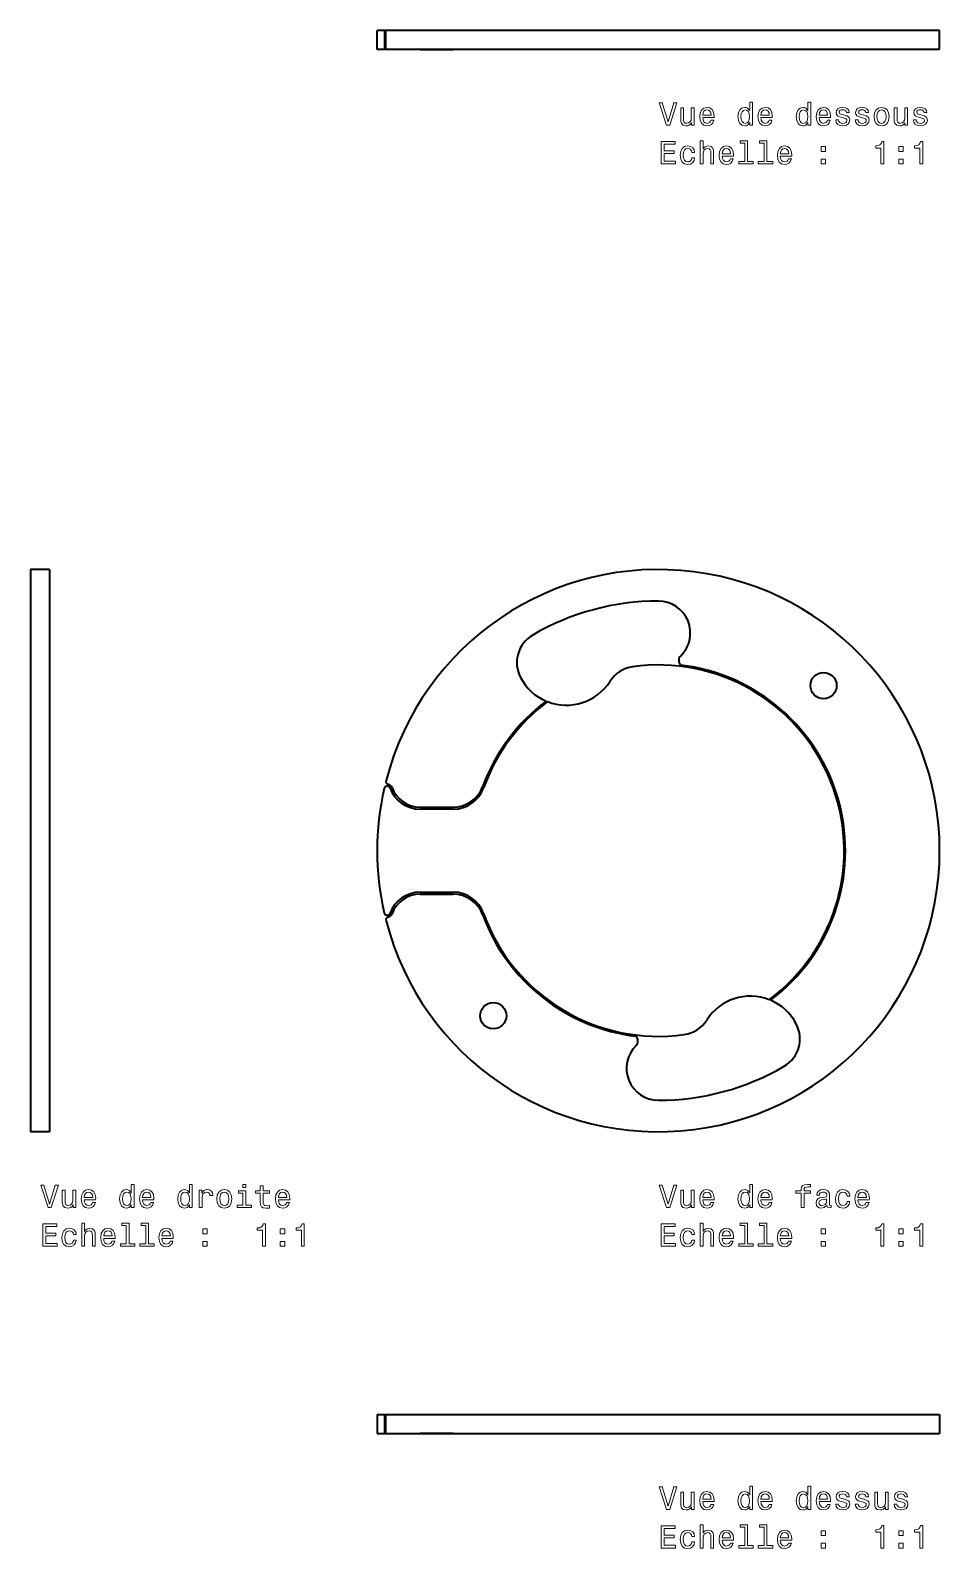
# Model space of a CAD drawing. Extents: x 500 to 949, y 311 to 574.
# Drawn here: x 499.8 to 642, y 311.3 to 548.9 of the extents above; entities that cross this region are included whole.
import ezdxf

# ---------------------------------------------------------------- set-up
doc = ezdxf.new("R2010")
doc.units = 0

msp = doc.modelspace()

# ---------------------------------------------------------------- linework, layer by layer
at = {"color": 7, "lineweight": 35, "ltscale": 0.027122}
for p, q in [((555.09, 548.89), (554.01, 548.89)), ((555.09, 545.89), (554.01, 545.89)), ((554.01, 332.26), (555.09, 332.26)), ((554.01, 329.26), (555.09, 329.26))]:
    msp.add_line(p, q, dxfattribs=at)
at = {"color": 7, "lineweight": 35, "ltscale": 0.075}
for p, q in [((554.01, 545.89), (554.01, 548.89)), ((555.38, 545.89), (555.38, 548.89)), ((642.01, 545.89), (642.01, 548.89)), ((502.75, 464.5), (499.75, 464.5)), ((502.75, 376.5), (499.75, 376.5)), ((554.01, 332.26), (554.01, 329.26)), ((555.38, 329.26), (555.38, 332.26)), ((642.01, 332.26), (642.01, 329.26))]:
    msp.add_line(p, q, dxfattribs=at)
at = {"color": 7, "lineweight": 13, "ltscale": 0.075}
for p, q in [((555.09, 548.89), (555.09, 545.89)), ((555.4, 545.89), (555.4, 548.89)), ((555.09, 329.26), (555.09, 332.26)), ((555.4, 329.26), (555.4, 332.26))]:
    msp.add_line(p, q, dxfattribs=at)
at = {"color": 7, "lineweight": 35, "ltscale": 0.007338}
for p, q in [((555.38, 548.89), (555.09, 548.89)), ((555.09, 332.26), (555.38, 332.26))]:
    msp.add_line(p, q, dxfattribs=at)
at = {"color": 7, "lineweight": 35, "ltscale": 0.000395203}
for p, q in [((555.4, 548.89), (555.38, 548.89)), ((555.4, 545.89), (555.38, 545.89)), ((555.38, 332.26), (555.4, 332.26)), ((555.38, 329.26), (555.4, 329.26))]:
    msp.add_line(p, q, dxfattribs=at)
at = {"color": 7, "lineweight": 35}
for p, q in [((642.01, 548.89), (555.4, 548.89)), ((642.01, 545.89), (555.4, 545.89)), ((499.75, 464.5), (499.75, 420.5)), ((502.75, 464.5), (502.75, 420.5)), ((499.75, 449.56), (499.75, 397.18)), ((499.75, 420.5), (499.75, 376.5)), ((502.75, 420.5), (502.75, 376.5)), ((555.4, 332.26), (642.01, 332.26)), ((555.4, 329.26), (642.01, 329.26))]:
    msp.add_line(p, q, dxfattribs=at)
at = {"color": 7, "lineweight": 35, "ltscale": 0.037686}
for p, q in [((594.51, 548.89), (593.01, 548.89)), ((601.5, 332.26), (603.01, 332.26))]:
    msp.add_line(p, q, dxfattribs=at)
at = {"color": 7, "lineweight": 35, "ltscale": 0.007536}
for p, q in [((594.81, 548.89), (594.51, 548.89)), ((601.2, 332.26), (601.5, 332.26))]:
    msp.add_line(p, q, dxfattribs=at)
at = {"color": 7, "lineweight": 35, "ltscale": 0.087996}
for p, q in [((605.57, 548.89), (602.05, 548.89)), ((590.44, 332.26), (593.96, 332.26))]:
    msp.add_line(p, q, dxfattribs=at)
at = {"color": 7, "lineweight": 35, "ltscale": 0.244304}
for p, q in [((615.34, 548.89), (605.57, 548.89)), ((580.67, 332.26), (590.44, 332.26))]:
    msp.add_line(p, q, dxfattribs=at)
at = {"color": 7, "lineweight": 35, "ltscale": 0.100471}
for p, q in [((619.58, 548.89), (615.56, 548.89)), ((576.43, 332.26), (580.45, 332.26))]:
    msp.add_line(p, q, dxfattribs=at)
at = {"color": 7, "lineweight": 35, "ltscale": 0.014233}
for p, q in [((620.15, 548.89), (619.58, 548.89)), ((575.86, 332.26), (576.43, 332.26))]:
    msp.add_line(p, q, dxfattribs=at)
at = {"color": 7, "lineweight": 35, "ltscale": 0.023923}
for p, q in [((556.05, 545.89), (555.09, 545.89)), ((555.09, 329.26), (556.05, 329.26))]:
    msp.add_line(p, q, dxfattribs=at)
at = {"color": 7, "lineweight": 35, "ltscale": 0.117307}
for p, q in [((560.74, 545.89), (556.05, 545.89)), ((556.05, 329.26), (560.74, 329.26))]:
    msp.add_line(p, q, dxfattribs=at)
at = {"color": 7, "lineweight": 35, "ltscale": 0.130077}
for p, q in [((560.74, 545.89), (565.94, 545.89)), ((565.94, 427), (560.74, 427)), ((560.74, 414), (565.94, 414)), ((565.94, 329.26), (560.74, 329.26))]:
    msp.add_line(p, q, dxfattribs=at)
at = {"color": 7, "lineweight": 35, "ltscale": 0.117661}
for p, q in [((570.65, 545.89), (565.94, 545.89)), ((565.94, 329.26), (570.65, 329.26))]:
    msp.add_line(p, q, dxfattribs=at)
at = {"color": 7, "lineweight": 35, "ltscale": 0.132684}
msp.add_line((499.75, 459.56), (499.75, 454.26), dxfattribs=at)
at = {"color": 7, "lineweight": 35, "ltscale": 0.127478}
for p, q in [((560.74, 427.3), (565.84, 427.3)), ((560.74, 413.7), (565.84, 413.7))]:
    msp.add_line(p, q, dxfattribs=at)
at = {"color": 7, "lineweight": 35, "ltscale": 0.093631}
msp.add_line((499.75, 397.73), (499.75, 393.98), dxfattribs=at)
at = {"color": 7, "lineweight": 35, "ltscale": 0.05658}
msp.add_line((499.75, 393.98), (499.75, 391.72), dxfattribs=at)
at = {"color": 7, "lineweight": 35, "ltscale": 0.007076}
msp.add_line((499.75, 391.72), (499.75, 391.44), dxfattribs=at)
at = {"color": 7, "lineweight": 35, "ltscale": 0.21445}
msp.add_line((499.75, 390.02), (499.75, 381.44), dxfattribs=at)
at = {"color": 7, "lineweight": 35, "ltscale": 0.292711}
msp.add_line((615.56, 329.26), (627.27, 329.26), dxfattribs=at)
at = {"color": 7, "lineweight": 13}
for points in [[(600.4, 537.54), (599.52, 534.55), (598.62, 537.54), (598.14, 537.54), (599.27, 534.03), (599.78, 534.03), (600.88, 537.54)], [(612.29, 534.45), (612.29, 534.03), (612.73, 534.03), (612.73, 537.65), (612.29, 537.65), (612.29, 536.33), (611.95, 536.71), (611.75, 536.8), (611.51, 536.83), (611.08, 536.73), (610.75, 536.45), (610.53, 536), (610.46, 535.39), (610.53, 534.78), (610.75, 534.32), (611.08, 534.03), (611.51, 533.93), (611.75, 533.97), (611.96, 534.06)], [(621.4, 534.45), (621.4, 534.03), (621.84, 534.03), (621.84, 537.65), (621.4, 537.65), (621.4, 536.33), (621.06, 536.71), (620.86, 536.8), (620.62, 536.83), (620.19, 536.73), (619.86, 536.45), (619.64, 536), (619.57, 535.39), (619.64, 534.78), (619.86, 534.32), (620.19, 534.03), (620.62, 533.93), (620.86, 533.97), (621.07, 534.06)], [(603.6, 536.74), (603.16, 536.74), (603.16, 535.18), (603.11, 534.81), (602.96, 534.55), (602.74, 534.39), (602.44, 534.34), (602.2, 534.38), (602.05, 534.5), (601.96, 534.71), (601.94, 535), (601.94, 536.74), (601.5, 536.74), (601.5, 534.96), (601.52, 534.6), (601.61, 534.3), (601.9, 534.03), (602.37, 533.93), (602.62, 533.97), (602.84, 534.06), (603.03, 534.22), (603.18, 534.44), (603.18, 534.03), (603.6, 534.03)], [(604.94, 535.26), (606.71, 535.26), (606.72, 535.46), (606.64, 536.04), (606.42, 536.48), (606.06, 536.74), (605.6, 536.83), (605.14, 536.73), (604.78, 536.45), (604.56, 535.99), (604.48, 535.39), (604.55, 534.77), (604.78, 534.31), (605.13, 534.03), (605.58, 533.93), (605.97, 534), (606.3, 534.17), (606.53, 534.44), (606.67, 534.81), (606.23, 534.81), (606.14, 534.61), (606.01, 534.45), (605.64, 534.33), (605.35, 534.39), (605.13, 534.56), (604.99, 534.85), (604.94, 535.24)], [(604.94, 535.63), (605, 535.98), (605.13, 536.23), (605.34, 536.39), (605.61, 536.45), (605.88, 536.39), (606.08, 536.23), (606.21, 535.98), (606.26, 535.63)], [(611.59, 536.44), (611.88, 536.37), (612.1, 536.17), (612.23, 535.84), (612.28, 535.39), (612.23, 534.93), (612.1, 534.6), (611.88, 534.4), (611.59, 534.33), (611.31, 534.4), (611.1, 534.6), (610.96, 534.93), (610.91, 535.39), (610.96, 535.84), (611.1, 536.16), (611.31, 536.37)], [(614.05, 535.26), (615.82, 535.26), (615.83, 535.46), (615.75, 536.04), (615.53, 536.48), (615.17, 536.74), (614.7, 536.83), (614.24, 536.73), (613.89, 536.45), (613.66, 535.99), (613.58, 535.39), (613.66, 534.77), (613.89, 534.31), (614.23, 534.03), (614.69, 533.93), (615.08, 534), (615.4, 534.17), (615.64, 534.44), (615.78, 534.81), (615.34, 534.81), (615.25, 534.61), (615.12, 534.45), (614.74, 534.33), (614.46, 534.39), (614.24, 534.56), (614.1, 534.85), (614.05, 535.24)], [(614.05, 535.63), (614.1, 535.98), (614.24, 536.23), (614.45, 536.39), (614.72, 536.45), (614.99, 536.39), (615.19, 536.23), (615.32, 535.98), (615.36, 535.63)], [(620.69, 536.44), (620.99, 536.37), (621.21, 536.17), (621.34, 535.84), (621.39, 535.39), (621.34, 534.93), (621.21, 534.6), (620.99, 534.4), (620.69, 534.33), (620.42, 534.4), (620.21, 534.6), (620.06, 534.93), (620.02, 535.39), (620.06, 535.84), (620.21, 536.16), (620.42, 536.37)], [(623.16, 535.26), (624.93, 535.26), (624.94, 535.46), (624.86, 536.04), (624.63, 536.48), (624.28, 536.74), (623.81, 536.83), (623.35, 536.73), (623, 536.45), (622.77, 535.99), (622.69, 535.39), (622.77, 534.77), (622.99, 534.31), (623.34, 534.03), (623.8, 533.93), (624.19, 534), (624.51, 534.17), (624.75, 534.44), (624.89, 534.81), (624.45, 534.81), (624.36, 534.61), (624.22, 534.45), (623.85, 534.33), (623.56, 534.39), (623.35, 534.56), (623.21, 534.85), (623.16, 535.24)], [(623.16, 535.63), (623.21, 535.98), (623.35, 536.23), (623.55, 536.39), (623.83, 536.45), (624.09, 536.39), (624.3, 536.23), (624.43, 535.98), (624.47, 535.63)], [(627.13, 535.61), (626.7, 535.71), (626.38, 535.83), (626.28, 536.06), (626.31, 536.23), (626.41, 536.35), (626.59, 536.43), (626.83, 536.46), (627.07, 536.43), (627.26, 536.34), (627.38, 536.2), (627.43, 536.02), (627.86, 536.02), (627.86, 536.03), (627.79, 536.36), (627.58, 536.61), (627.26, 536.77), (626.83, 536.83), (626.4, 536.77), (626.09, 536.61), (625.89, 536.36), (625.83, 536.05), (625.88, 535.75), (626.02, 535.53), (626.25, 535.38), (626.59, 535.28), (627.08, 535.15), (627.39, 535.03), (627.47, 534.93), (627.5, 534.78), (627.45, 534.59), (627.33, 534.45), (627.13, 534.36), (626.87, 534.33), (626.6, 534.36), (626.39, 534.46), (626.26, 534.64), (626.2, 534.87), (625.77, 534.87), (625.84, 534.47), (626.05, 534.18), (626.38, 534), (626.83, 533.93), (627.31, 534), (627.65, 534.18), (627.87, 534.46), (627.94, 534.83), (627.89, 535.14), (627.73, 535.36), (627.47, 535.5)], [(630.17, 535.61), (629.74, 535.71), (629.42, 535.83), (629.31, 536.06), (629.34, 536.23), (629.45, 536.35), (629.62, 536.43), (629.87, 536.46), (630.11, 536.43), (630.29, 536.34), (630.41, 536.2), (630.46, 536.02), (630.9, 536.02), (630.9, 536.03), (630.82, 536.36), (630.61, 536.61), (630.29, 536.77), (629.87, 536.83), (629.44, 536.77), (629.13, 536.61), (628.93, 536.36), (628.87, 536.05), (628.92, 535.75), (629.06, 535.53), (629.29, 535.38), (629.63, 535.28), (630.12, 535.15), (630.42, 535.03), (630.5, 534.93), (630.53, 534.78), (630.49, 534.59), (630.37, 534.45), (630.17, 534.36), (629.91, 534.33), (629.63, 534.36), (629.43, 534.46), (629.29, 534.64), (629.24, 534.87), (628.81, 534.87), (628.88, 534.47), (629.09, 534.18), (629.41, 534), (629.87, 533.93), (630.34, 534), (630.69, 534.18), (630.9, 534.46), (630.98, 534.83), (630.92, 535.14), (630.77, 535.36), (630.51, 535.5)], [(631.74, 535.38), (631.83, 534.77), (632.06, 534.31), (632.43, 534.03), (632.92, 533.93), (633.41, 534.03), (633.78, 534.31), (634.01, 534.76), (634.09, 535.38), (634.01, 536), (633.78, 536.46), (633.41, 536.73), (632.92, 536.83), (632.43, 536.73), (632.06, 536.45), (631.83, 536)], [(632.2, 535.39), (632.24, 535.84), (632.38, 536.17), (632.61, 536.37), (632.92, 536.44), (633.22, 536.37), (633.45, 536.17), (633.59, 535.84), (633.64, 535.39), (633.59, 534.93), (633.45, 534.6), (633.22, 534.39), (632.92, 534.33), (632.61, 534.39), (632.38, 534.6), (632.24, 534.93)], [(637, 536.74), (636.56, 536.74), (636.56, 535.18), (636.51, 534.81), (636.36, 534.55), (636.13, 534.39), (635.83, 534.34), (635.6, 534.38), (635.45, 534.5), (635.36, 534.71), (635.34, 535), (635.34, 536.74), (634.9, 536.74), (634.9, 534.96), (634.91, 534.6), (635.01, 534.3), (635.3, 534.03), (635.77, 533.93), (636.02, 533.97), (636.24, 534.06), (636.42, 534.22), (636.58, 534.44), (636.58, 534.03), (637, 534.03)], [(639.27, 535.61), (638.85, 535.71), (638.53, 535.83), (638.42, 536.06), (638.45, 536.23), (638.56, 536.35), (638.73, 536.43), (638.98, 536.46), (639.21, 536.43), (639.4, 536.34), (639.52, 536.2), (639.57, 536.02), (640.01, 536.02), (640.01, 536.03), (639.93, 536.36), (639.72, 536.61), (639.4, 536.77), (638.98, 536.83), (638.55, 536.77), (638.24, 536.61), (638.04, 536.36), (637.98, 536.05), (638.02, 535.75), (638.16, 535.53), (638.4, 535.38), (638.73, 535.28), (639.23, 535.15), (639.53, 535.03), (639.61, 534.93), (639.64, 534.78), (639.6, 534.59), (639.48, 534.45), (639.28, 534.36), (639.02, 534.33), (638.74, 534.36), (638.54, 534.46), (638.4, 534.64), (638.35, 534.87), (637.92, 534.87), (637.99, 534.47), (638.19, 534.18), (638.52, 534), (638.98, 533.93), (639.45, 534), (639.8, 534.18), (640.01, 534.46), (640.09, 534.83), (640.03, 535.14), (639.87, 535.36), (639.62, 535.5)], [(598.46, 527.98), (600.68, 527.98), (600.68, 528.41), (598.93, 528.41), (598.93, 529.59), (600.49, 529.59), (600.49, 530.01), (598.93, 530.01), (598.93, 531.06), (600.64, 531.06), (600.64, 531.48), (598.46, 531.48)], [(603.24, 529.79), (603.68, 529.79), (603.59, 530.2), (603.37, 530.52), (603.03, 530.71), (602.59, 530.79), (602.11, 530.69), (601.74, 530.4), (601.51, 529.95), (601.43, 529.33), (601.51, 528.72), (601.73, 528.27), (602.09, 527.98), (602.58, 527.89), (603.01, 527.96), (603.35, 528.18), (603.58, 528.51), (603.68, 528.95), (603.26, 528.95), (603.18, 528.67), (603.04, 528.46), (602.84, 528.33), (602.59, 528.29), (602.29, 528.35), (602.07, 528.55), (601.93, 528.88), (601.88, 529.35), (601.93, 529.8), (602.07, 530.13), (602.3, 530.33), (602.59, 530.4), (602.86, 530.35), (603.05, 530.24), (603.18, 530.05)], [(604.55, 527.98), (605, 527.98), (605, 529.55), (605.04, 529.9), (605.19, 530.17), (605.41, 530.33), (605.72, 530.39), (605.96, 530.34), (606.11, 530.2), (606.19, 529.98), (606.21, 529.67), (606.21, 527.98), (606.65, 527.98), (606.65, 529.76), (606.63, 530.12), (606.54, 530.42), (606.25, 530.69), (605.78, 530.79), (605.53, 530.75), (605.31, 530.66), (605.13, 530.51), (605, 530.3), (605, 531.6), (604.55, 531.6)], [(607.98, 529.21), (609.75, 529.21), (609.76, 529.42), (609.68, 530), (609.45, 530.43), (609.1, 530.69), (608.63, 530.79), (608.17, 530.69), (607.82, 530.4), (607.59, 529.95), (607.51, 529.34), (607.59, 528.72), (607.81, 528.27), (608.16, 527.98), (608.62, 527.89), (609.01, 527.95), (609.33, 528.12), (609.57, 528.4), (609.71, 528.76), (609.27, 528.76), (609.18, 528.56), (609.04, 528.41), (608.67, 528.29), (608.38, 528.34), (608.17, 528.52), (608.03, 528.81), (607.98, 529.19)], [(607.98, 529.58), (608.03, 529.93), (608.17, 530.19), (608.37, 530.34), (608.65, 530.4), (608.91, 530.34), (609.12, 530.19), (609.25, 529.93), (609.29, 529.58)], [(611.51, 531.23), (611.51, 528.36), (610.59, 528.36), (610.59, 527.98), (612.86, 527.98), (612.86, 528.36), (611.95, 528.36), (611.95, 531.6), (610.81, 531.6), (610.81, 531.23)], [(614.54, 531.23), (614.54, 528.36), (613.63, 528.36), (613.63, 527.98), (615.89, 527.98), (615.89, 528.36), (614.99, 528.36), (614.99, 531.6), (613.85, 531.6), (613.85, 531.23)], [(617.08, 529.21), (618.86, 529.21), (618.86, 529.42), (618.78, 530), (618.56, 530.43), (618.21, 530.69), (617.74, 530.79), (617.28, 530.69), (616.93, 530.4), (616.7, 529.95), (616.62, 529.34), (616.7, 528.72), (616.92, 528.27), (617.27, 527.98), (617.72, 527.89), (618.12, 527.95), (618.44, 528.12), (618.68, 528.4), (618.81, 528.76), (618.37, 528.76), (618.28, 528.56), (618.15, 528.41), (617.78, 528.29), (617.49, 528.34), (617.28, 528.52), (617.13, 528.81), (617.08, 529.19)], [(617.08, 529.58), (617.14, 529.93), (617.28, 530.19), (617.48, 530.34), (617.75, 530.4), (618.02, 530.34), (618.23, 530.19), (618.35, 529.93), (618.4, 529.58)], [(623.46, 529.94), (624.16, 529.94), (624.16, 530.69), (623.46, 530.69)], [(632.83, 527.98), (633.29, 527.98), (633.29, 531.51), (632.94, 531.51), (632.85, 531.2), (632.67, 530.99), (632.4, 530.87), (632.01, 530.83), (632.01, 530.47), (632.83, 530.47)], [(635.61, 529.94), (636.3, 529.94), (636.3, 530.69), (635.61, 530.69)], [(638.9, 527.98), (639.36, 527.98), (639.36, 531.51), (639.02, 531.51), (638.93, 531.2), (638.74, 530.99), (638.47, 530.87), (638.08, 530.83), (638.08, 530.47), (638.9, 530.47)], [(623.46, 527.98), (624.16, 527.98), (624.16, 528.73), (623.46, 528.73)], [(635.61, 527.98), (636.3, 527.98), (636.3, 528.73), (635.61, 528.73)], [(503.65, 368.15), (502.77, 365.17), (501.87, 368.15), (501.39, 368.15), (502.52, 364.64), (503.02, 364.64), (504.13, 368.15)], [(506.85, 367.35), (506.41, 367.35), (506.41, 365.79), (506.36, 365.43), (506.21, 365.16), (505.98, 365), (505.69, 364.95), (505.45, 364.99), (505.3, 365.11), (505.21, 365.32), (505.19, 365.61), (505.19, 367.35), (504.75, 367.35), (504.75, 365.57), (504.76, 365.21), (504.86, 364.92), (505.15, 364.64), (505.62, 364.55), (505.87, 364.58), (506.09, 364.67), (506.28, 364.83), (506.43, 365.06), (506.43, 364.64), (506.85, 364.64)], [(508.19, 365.87), (509.96, 365.87), (509.97, 366.08), (509.89, 366.66), (509.66, 367.09), (509.31, 367.35), (508.84, 367.45), (508.38, 367.35), (508.03, 367.06), (507.8, 366.61), (507.72, 366), (507.8, 365.38), (508.03, 364.93), (508.37, 364.64), (508.83, 364.55), (509.22, 364.61), (509.54, 364.78), (509.78, 365.06), (509.92, 365.42), (509.48, 365.42), (509.39, 365.22), (509.26, 365.07), (508.88, 364.95), (508.6, 365), (508.38, 365.18), (508.24, 365.47), (508.19, 365.85)], [(508.19, 366.24), (508.24, 366.59), (508.38, 366.85), (508.59, 367), (508.86, 367.06), (509.13, 367), (509.33, 366.85), (509.46, 366.59), (509.5, 366.24)], [(515.54, 365.06), (515.54, 364.64), (515.98, 364.64), (515.98, 368.26), (515.54, 368.26), (515.54, 366.94), (515.2, 367.32), (515, 367.41), (514.76, 367.45), (514.33, 367.35), (514, 367.06), (513.78, 366.61), (513.7, 366), (513.78, 365.39), (514, 364.93), (514.33, 364.64), (514.76, 364.55), (515, 364.58), (515.21, 364.67)], [(514.83, 367.05), (515.13, 366.98), (515.35, 366.78), (515.48, 366.45), (515.53, 366), (515.48, 365.54), (515.35, 365.21), (515.13, 365.01), (514.83, 364.95), (514.56, 365.01), (514.34, 365.21), (514.2, 365.55), (514.16, 366), (514.2, 366.45), (514.34, 366.78), (514.56, 366.98)], [(517.3, 365.87), (519.07, 365.87), (519.08, 366.08), (518.99, 366.66), (518.77, 367.09), (518.42, 367.35), (517.95, 367.45), (517.49, 367.35), (517.14, 367.06), (516.91, 366.61), (516.83, 366), (516.91, 365.38), (517.13, 364.93), (517.48, 364.64), (517.94, 364.55), (518.33, 364.61), (518.65, 364.78), (518.89, 365.06), (519.03, 365.42), (518.59, 365.42), (518.5, 365.22), (518.36, 365.07), (517.99, 364.95), (517.7, 365), (517.49, 365.18), (517.35, 365.47), (517.3, 365.85)], [(517.3, 366.24), (517.35, 366.59), (517.49, 366.85), (517.69, 367), (517.97, 367.06), (518.23, 367), (518.44, 366.85), (518.57, 366.59), (518.61, 366.24)], [(524.64, 365.06), (524.64, 364.64), (525.09, 364.64), (525.09, 368.26), (524.65, 368.26), (524.65, 366.94), (524.31, 367.32), (524.1, 367.41), (523.87, 367.45), (523.44, 367.35), (523.1, 367.06), (522.89, 366.61), (522.81, 366), (522.89, 365.39), (523.1, 364.93), (523.44, 364.64), (523.87, 364.55), (524.1, 364.58), (524.32, 364.67)], [(523.94, 367.05), (524.23, 366.98), (524.46, 366.78), (524.59, 366.45), (524.64, 366), (524.59, 365.54), (524.46, 365.21), (524.23, 365.01), (523.94, 364.95), (523.66, 365.01), (523.45, 365.21), (523.31, 365.55), (523.27, 366), (523.31, 366.45), (523.45, 366.78), (523.66, 366.98)], [(526.18, 364.64), (526.63, 364.64), (526.63, 366.19), (526.67, 366.56), (526.81, 366.83), (527.03, 366.99), (527.33, 367.05), (527.55, 367.01), (527.71, 366.91), (527.82, 366.74), (527.85, 366.51), (528.3, 366.51), (528.24, 366.92), (528.07, 367.21), (527.8, 367.39), (527.42, 367.45), (527.16, 367.41), (526.94, 367.31), (526.74, 367.13), (526.58, 366.9), (526.58, 367.35), (526.18, 367.35)], [(528.92, 365.99), (529, 365.38), (529.23, 364.93), (529.6, 364.64), (530.09, 364.55), (530.58, 364.64), (530.95, 364.92), (531.18, 365.37), (531.27, 365.99), (531.18, 366.61), (530.95, 367.07), (530.58, 367.35), (530.09, 367.45), (529.6, 367.35), (529.23, 367.06), (529, 366.61)], [(529.37, 366), (529.42, 366.45), (529.56, 366.78), (529.79, 366.98), (530.09, 367.05), (530.4, 366.98), (530.62, 366.79), (530.77, 366.45), (530.82, 366), (530.77, 365.54), (530.62, 365.21), (530.4, 365.01), (530.09, 364.94), (529.79, 365.01), (529.56, 365.21), (529.42, 365.54)], [(533.44, 365.02), (533.44, 367.26), (532.3, 367.26), (532.3, 366.88), (533, 366.88), (533, 365.02), (532.09, 365.02), (532.09, 364.64), (534.36, 364.64), (534.36, 365.02)], [(533.46, 368.26), (532.99, 368.26), (532.99, 367.76), (533.46, 367.76)], [(535.72, 366.88), (535.72, 365.53), (535.75, 365.09), (535.89, 364.78), (536.17, 364.61), (536.65, 364.55), (537.18, 364.57), (537.18, 364.96), (536.79, 364.93), (536.44, 364.97), (536.26, 365.09), (536.18, 365.3), (536.16, 365.6), (536.16, 366.88), (537.18, 366.88), (537.18, 367.26), (536.16, 367.26), (536.16, 368.05), (535.72, 368.05), (535.72, 367.26), (534.95, 367.26), (534.95, 366.88)], [(538.55, 365.87), (540.32, 365.87), (540.33, 366.08), (540.25, 366.66), (540.03, 367.09), (539.67, 367.35), (539.2, 367.45), (538.74, 367.35), (538.39, 367.06), (538.16, 366.61), (538.08, 366), (538.16, 365.38), (538.39, 364.93), (538.73, 364.64), (539.19, 364.55), (539.58, 364.61), (539.9, 364.78), (540.14, 365.06), (540.28, 365.42), (539.84, 365.42), (539.75, 365.22), (539.62, 365.07), (539.24, 364.95), (538.96, 365), (538.74, 365.18), (538.6, 365.47), (538.55, 365.85)], [(538.55, 366.24), (538.6, 366.59), (538.74, 366.85), (538.95, 367), (539.22, 367.06), (539.49, 367), (539.69, 366.85), (539.82, 366.59), (539.86, 366.24)], [(600.4, 368.15), (599.52, 365.17), (598.62, 368.15), (598.14, 368.15), (599.27, 364.64), (599.78, 364.64), (600.88, 368.15)], [(603.6, 367.35), (603.16, 367.35), (603.16, 365.79), (603.11, 365.43), (602.96, 365.16), (602.74, 365), (602.44, 364.95), (602.2, 364.99), (602.05, 365.11), (601.96, 365.32), (601.94, 365.61), (601.94, 367.35), (601.5, 367.35), (601.5, 365.57), (601.52, 365.21), (601.61, 364.92), (601.9, 364.64), (602.37, 364.55), (602.62, 364.58), (602.84, 364.67), (603.03, 364.83), (603.18, 365.06), (603.18, 364.64), (603.6, 364.64)], [(604.94, 365.87), (606.71, 365.87), (606.72, 366.08), (606.64, 366.66), (606.42, 367.09), (606.06, 367.35), (605.6, 367.45), (605.14, 367.35), (604.78, 367.06), (604.56, 366.61), (604.48, 366), (604.55, 365.38), (604.78, 364.93), (605.13, 364.64), (605.58, 364.55), (605.97, 364.61), (606.3, 364.78), (606.53, 365.06), (606.67, 365.42), (606.23, 365.42), (606.14, 365.22), (606.01, 365.07), (605.64, 364.95), (605.35, 365), (605.13, 365.18), (604.99, 365.47), (604.94, 365.85)], [(604.94, 366.24), (605, 366.59), (605.13, 366.85), (605.34, 367), (605.61, 367.06), (605.88, 367), (606.08, 366.85), (606.21, 366.59), (606.26, 366.24)], [(612.29, 365.06), (612.29, 364.64), (612.73, 364.64), (612.73, 368.26), (612.29, 368.26), (612.29, 366.94), (611.95, 367.32), (611.75, 367.41), (611.51, 367.45), (611.08, 367.35), (610.75, 367.06), (610.53, 366.61), (610.46, 366), (610.53, 365.39), (610.75, 364.93), (611.08, 364.64), (611.51, 364.55), (611.75, 364.58), (611.96, 364.67)], [(611.59, 367.05), (611.88, 366.98), (612.1, 366.78), (612.23, 366.45), (612.28, 366), (612.23, 365.54), (612.1, 365.21), (611.88, 365.01), (611.59, 364.95), (611.31, 365.01), (611.1, 365.21), (610.96, 365.55), (610.91, 366), (610.96, 366.45), (611.1, 366.78), (611.31, 366.98)], [(614.05, 365.87), (615.82, 365.87), (615.83, 366.08), (615.75, 366.66), (615.53, 367.09), (615.17, 367.35), (614.7, 367.45), (614.24, 367.35), (613.89, 367.06), (613.66, 366.61), (613.58, 366), (613.66, 365.38), (613.89, 364.93), (614.23, 364.64), (614.69, 364.55), (615.08, 364.61), (615.4, 364.78), (615.64, 365.06), (615.78, 365.42), (615.34, 365.42), (615.25, 365.22), (615.12, 365.07), (614.74, 364.95), (614.46, 365), (614.24, 365.18), (614.1, 365.47), (614.05, 365.85)], [(614.05, 366.24), (614.1, 366.59), (614.24, 366.85), (614.45, 367), (614.72, 367.06), (614.99, 367), (615.19, 366.85), (615.32, 366.59), (615.36, 366.24)], [(620.35, 366.88), (620.35, 364.64), (620.79, 364.64), (620.79, 366.88), (621.8, 366.88), (621.8, 367.26), (620.79, 367.26), (620.79, 367.43), (620.83, 367.63), (620.94, 367.77), (621.14, 367.85), (621.42, 367.88), (621.8, 367.86), (621.8, 368.24), (621.32, 368.26), (620.89, 368.22), (620.58, 368.08), (620.4, 367.85), (620.35, 367.51), (620.35, 367.26), (619.53, 367.26), (619.53, 366.88)], [(624.38, 365), (624.38, 364.98), (624.4, 364.81), (624.48, 364.69), (624.79, 364.59), (625.04, 364.63), (625.04, 364.98), (624.94, 364.96), (624.79, 365.03), (624.77, 365.23), (624.77, 366.63), (624.71, 366.99), (624.53, 367.24), (624.22, 367.39), (623.79, 367.45), (623.37, 367.39), (623.05, 367.22), (622.86, 366.95), (622.79, 366.6), (622.79, 366.56), (623.19, 366.56), (623.23, 366.78), (623.34, 366.93), (623.52, 367.02), (623.78, 367.05), (624.02, 367.03), (624.2, 366.95), (624.31, 366.82), (624.34, 366.64), (624.32, 366.43), (624.24, 366.32), (624.04, 366.27), (623.66, 366.23), (623.23, 366.14), (622.92, 365.98), (622.74, 365.73), (622.68, 365.35), (622.73, 365.02), (622.89, 364.77), (623.14, 364.62), (623.49, 364.56), (623.96, 364.67)], [(624.33, 365.59), (624.27, 365.33), (624.1, 365.13), (623.86, 365), (623.56, 364.95), (623.37, 364.98), (623.24, 365.06), (623.15, 365.2), (623.13, 365.39), (623.15, 365.57), (623.23, 365.7), (623.55, 365.84), (623.96, 365.9), (624.33, 366.02)], [(627.53, 366.45), (627.97, 366.45), (627.88, 366.86), (627.66, 367.18), (627.32, 367.37), (626.88, 367.45), (626.4, 367.35), (626.03, 367.06), (625.8, 366.61), (625.72, 365.99), (625.79, 365.38), (626.02, 364.93), (626.38, 364.64), (626.87, 364.55), (627.3, 364.62), (627.64, 364.84), (627.87, 365.17), (627.97, 365.61), (627.55, 365.61), (627.47, 365.33), (627.33, 365.12), (627.13, 364.99), (626.88, 364.95), (626.58, 365.01), (626.35, 365.21), (626.22, 365.54), (626.17, 366.01), (626.22, 366.46), (626.36, 366.79), (626.59, 366.99), (626.88, 367.06), (627.15, 367.01), (627.34, 366.9), (627.47, 366.71)], [(629.23, 365.87), (631, 365.87), (631.01, 366.08), (630.93, 366.66), (630.71, 367.09), (630.35, 367.35), (629.88, 367.45), (629.42, 367.35), (629.07, 367.06), (628.84, 366.61), (628.76, 366), (628.84, 365.38), (629.07, 364.93), (629.41, 364.64), (629.87, 364.55), (630.26, 364.61), (630.58, 364.78), (630.82, 365.06), (630.96, 365.42), (630.52, 365.42), (630.43, 365.22), (630.3, 365.07), (629.92, 364.95), (629.64, 365), (629.42, 365.18), (629.28, 365.47), (629.23, 365.85)], [(629.23, 366.24), (629.28, 366.59), (629.42, 366.85), (629.63, 367), (629.9, 367.06), (630.17, 367), (630.37, 366.85), (630.5, 366.59), (630.54, 366.24)], [(501.71, 358.6), (503.93, 358.6), (503.93, 359.02), (502.18, 359.02), (502.18, 360.21), (503.74, 360.21), (503.74, 360.62), (502.18, 360.62), (502.18, 361.67), (503.89, 361.67), (503.89, 362.1), (501.71, 362.1)], [(506.49, 360.41), (506.93, 360.41), (506.84, 360.81), (506.62, 361.13), (506.28, 361.32), (505.84, 361.4), (505.36, 361.3), (504.99, 361.02), (504.76, 360.56), (504.68, 359.94), (504.75, 359.33), (504.98, 358.88), (505.34, 358.6), (505.83, 358.5), (506.26, 358.58), (506.6, 358.79), (506.83, 359.12), (506.93, 359.56), (506.51, 359.56), (506.43, 359.28), (506.29, 359.07), (506.09, 358.94), (505.84, 358.9), (505.53, 358.96), (505.31, 359.17), (505.18, 359.49), (505.13, 359.96), (505.18, 360.41), (505.32, 360.74), (505.54, 360.94), (505.84, 361.01), (506.1, 360.97), (506.3, 360.85), (506.43, 360.66)], [(507.8, 358.6), (508.24, 358.6), (508.24, 360.16), (508.29, 360.52), (508.43, 360.78), (508.66, 360.94), (508.96, 361), (509.21, 360.95), (509.36, 360.82), (509.43, 360.59), (509.46, 360.29), (509.46, 358.6), (509.9, 358.6), (509.9, 360.38), (509.88, 360.73), (509.79, 361.03), (509.49, 361.3), (509.03, 361.4), (508.78, 361.37), (508.56, 361.27), (508.38, 361.12), (508.24, 360.91), (508.24, 362.22), (507.8, 362.22)], [(511.22, 359.82), (513, 359.82), (513, 360.03), (512.92, 360.61), (512.7, 361.04), (512.35, 361.3), (511.88, 361.4), (511.42, 361.3), (511.07, 361.02), (510.84, 360.56), (510.76, 359.95), (510.83, 359.33), (511.06, 358.88), (511.41, 358.6), (511.86, 358.5), (512.26, 358.57), (512.58, 358.74), (512.82, 359.01), (512.95, 359.37), (512.51, 359.37), (512.42, 359.17), (512.29, 359.02), (511.92, 358.9), (511.63, 358.95), (511.41, 359.13), (511.27, 359.42), (511.22, 359.81)], [(514.75, 361.84), (514.75, 358.97), (513.84, 358.97), (513.84, 358.6), (516.1, 358.6), (516.1, 358.97), (515.2, 358.97), (515.2, 362.22), (514.06, 362.22), (514.06, 361.84)], [(517.79, 361.84), (517.79, 358.97), (516.88, 358.97), (516.88, 358.6), (519.14, 358.6), (519.14, 358.97), (518.23, 358.97), (518.23, 362.22), (517.09, 362.22), (517.09, 361.84)], [(520.33, 359.82), (522.11, 359.82), (522.11, 360.03), (522.03, 360.61), (521.81, 361.04), (521.46, 361.3), (520.99, 361.4), (520.53, 361.3), (520.17, 361.02), (519.95, 360.56), (519.87, 359.95), (519.94, 359.33), (520.17, 358.88), (520.52, 358.6), (520.97, 358.5), (521.37, 358.57), (521.69, 358.74), (521.92, 359.01), (522.06, 359.37), (521.62, 359.37), (521.53, 359.17), (521.4, 359.02), (521.03, 358.9), (520.74, 358.95), (520.52, 359.13), (520.38, 359.42), (520.33, 359.81)], [(526.71, 360.55), (527.41, 360.55), (527.41, 361.3), (526.71, 361.3)], [(536.08, 358.6), (536.54, 358.6), (536.54, 362.12), (536.19, 362.12), (536.1, 361.81), (535.92, 361.61), (535.64, 361.49), (535.26, 361.45), (535.26, 361.09), (536.08, 361.09)], [(538.85, 360.55), (539.55, 360.55), (539.55, 361.3), (538.85, 361.3)], [(542.15, 358.6), (542.61, 358.6), (542.61, 362.12), (542.26, 362.12), (542.17, 361.81), (541.99, 361.61), (541.71, 361.49), (541.33, 361.45), (541.33, 361.09), (542.15, 361.09)], [(598.46, 358.6), (600.68, 358.6), (600.68, 359.02), (598.93, 359.02), (598.93, 360.21), (600.49, 360.21), (600.49, 360.62), (598.93, 360.62), (598.93, 361.67), (600.64, 361.67), (600.64, 362.1), (598.46, 362.1)], [(603.24, 360.41), (603.68, 360.41), (603.59, 360.81), (603.37, 361.13), (603.03, 361.32), (602.59, 361.4), (602.11, 361.3), (601.74, 361.02), (601.51, 360.56), (601.43, 359.94), (601.51, 359.33), (601.73, 358.88), (602.09, 358.6), (602.58, 358.5), (603.01, 358.58), (603.35, 358.79), (603.58, 359.12), (603.68, 359.56), (603.26, 359.56), (603.18, 359.28), (603.04, 359.07), (602.84, 358.94), (602.59, 358.9), (602.29, 358.96), (602.07, 359.17), (601.93, 359.49), (601.88, 359.96), (601.93, 360.41), (602.07, 360.74), (602.3, 360.94), (602.59, 361.01), (602.86, 360.97), (603.05, 360.85), (603.18, 360.66)], [(604.55, 358.6), (605, 358.6), (605, 360.16), (605.04, 360.52), (605.19, 360.78), (605.41, 360.94), (605.72, 361), (605.96, 360.95), (606.11, 360.82), (606.19, 360.59), (606.21, 360.29), (606.21, 358.6), (606.65, 358.6), (606.65, 360.38), (606.63, 360.73), (606.54, 361.03), (606.25, 361.3), (605.78, 361.4), (605.53, 361.37), (605.31, 361.27), (605.13, 361.12), (605, 360.91), (605, 362.22), (604.55, 362.22)], [(607.98, 359.82), (609.75, 359.82), (609.76, 360.03), (609.68, 360.61), (609.45, 361.04), (609.1, 361.3), (608.63, 361.4), (608.17, 361.3), (607.82, 361.02), (607.59, 360.56), (607.51, 359.95), (607.59, 359.33), (607.81, 358.88), (608.16, 358.6), (608.62, 358.5), (609.01, 358.57), (609.33, 358.74), (609.57, 359.01), (609.71, 359.37), (609.27, 359.37), (609.18, 359.17), (609.04, 359.02), (608.67, 358.9), (608.38, 358.95), (608.17, 359.13), (608.03, 359.42), (607.98, 359.81)], [(611.51, 361.84), (611.51, 358.97), (610.59, 358.97), (610.59, 358.6), (612.86, 358.6), (612.86, 358.97), (611.95, 358.97), (611.95, 362.22), (610.81, 362.22), (610.81, 361.84)], [(614.54, 361.84), (614.54, 358.97), (613.63, 358.97), (613.63, 358.6), (615.89, 358.6), (615.89, 358.97), (614.99, 358.97), (614.99, 362.22), (613.85, 362.22), (613.85, 361.84)], [(617.08, 359.82), (618.86, 359.82), (618.86, 360.03), (618.78, 360.61), (618.56, 361.04), (618.21, 361.3), (617.74, 361.4), (617.28, 361.3), (616.93, 361.02), (616.7, 360.56), (616.62, 359.95), (616.7, 359.33), (616.92, 358.88), (617.27, 358.6), (617.72, 358.5), (618.12, 358.57), (618.44, 358.74), (618.68, 359.01), (618.81, 359.37), (618.37, 359.37), (618.28, 359.17), (618.15, 359.02), (617.78, 358.9), (617.49, 358.95), (617.28, 359.13), (617.13, 359.42), (617.08, 359.81)], [(623.46, 360.55), (624.16, 360.55), (624.16, 361.3), (623.46, 361.3)], [(632.83, 358.6), (633.29, 358.6), (633.29, 362.12), (632.94, 362.12), (632.85, 361.81), (632.67, 361.61), (632.4, 361.49), (632.01, 361.45), (632.01, 361.09), (632.83, 361.09)], [(635.61, 360.55), (636.3, 360.55), (636.3, 361.3), (635.61, 361.3)], [(638.9, 358.6), (639.36, 358.6), (639.36, 362.12), (639.02, 362.12), (638.93, 361.81), (638.74, 361.61), (638.47, 361.49), (638.08, 361.45), (638.08, 361.09), (638.9, 361.09)], [(511.22, 360.2), (511.28, 360.54), (511.41, 360.8), (511.62, 360.96), (511.89, 361.01), (512.16, 360.96), (512.37, 360.8), (512.49, 360.54), (512.54, 360.2)], [(520.33, 360.2), (520.39, 360.54), (520.52, 360.8), (520.73, 360.96), (521, 361.01), (521.27, 360.96), (521.48, 360.8), (521.6, 360.54), (521.65, 360.2)], [(526.71, 358.6), (527.41, 358.6), (527.41, 359.35), (526.71, 359.35)], [(538.85, 358.6), (539.55, 358.6), (539.55, 359.35), (538.85, 359.35)], [(607.98, 360.2), (608.03, 360.54), (608.17, 360.8), (608.37, 360.96), (608.65, 361.01), (608.91, 360.96), (609.12, 360.8), (609.25, 360.54), (609.29, 360.2)], [(617.08, 360.2), (617.14, 360.54), (617.28, 360.8), (617.48, 360.96), (617.75, 361.01), (618.02, 360.96), (618.23, 360.8), (618.35, 360.54), (618.4, 360.2)], [(623.46, 358.6), (624.16, 358.6), (624.16, 359.35), (623.46, 359.35)], [(635.61, 358.6), (636.3, 358.6), (636.3, 359.35), (635.61, 359.35)], [(600.4, 320.91), (599.52, 317.93), (598.62, 320.91), (598.14, 320.91), (599.27, 317.4), (599.78, 317.4), (600.88, 320.91)], [(612.29, 317.82), (612.29, 317.4), (612.73, 317.4), (612.73, 321.02), (612.29, 321.02), (612.29, 319.7), (611.95, 320.08), (611.75, 320.17), (611.51, 320.21), (611.08, 320.1), (610.75, 319.82), (610.53, 319.37), (610.46, 318.76), (610.53, 318.15), (610.75, 317.69), (611.08, 317.4), (611.51, 317.31), (611.75, 317.34), (611.96, 317.43)], [(621.4, 317.82), (621.4, 317.4), (621.84, 317.4), (621.84, 321.02), (621.4, 321.02), (621.4, 319.7), (621.06, 320.08), (620.86, 320.17), (620.62, 320.21), (620.19, 320.1), (619.86, 319.82), (619.64, 319.37), (619.57, 318.76), (619.64, 318.15), (619.86, 317.69), (620.19, 317.4), (620.62, 317.31), (620.86, 317.34), (621.07, 317.43)], [(603.6, 320.11), (603.16, 320.11), (603.16, 318.55), (603.11, 318.18), (602.96, 317.92), (602.74, 317.76), (602.44, 317.71), (602.2, 317.75), (602.05, 317.87), (601.96, 318.08), (601.94, 318.37), (601.94, 320.11), (601.5, 320.11), (601.5, 318.33), (601.52, 317.97), (601.61, 317.67), (601.9, 317.4), (602.37, 317.31), (602.62, 317.34), (602.84, 317.43), (603.03, 317.59), (603.18, 317.81), (603.18, 317.4), (603.6, 317.4)], [(604.94, 318.63), (606.71, 318.63), (606.72, 318.83), (606.64, 319.41), (606.42, 319.85), (606.06, 320.11), (605.6, 320.21), (605.14, 320.1), (604.78, 319.82), (604.56, 319.36), (604.48, 318.76), (604.55, 318.14), (604.78, 317.68), (605.13, 317.4), (605.58, 317.31), (605.97, 317.37), (606.3, 317.54), (606.53, 317.81), (606.67, 318.18), (606.23, 318.18), (606.14, 317.98), (606.01, 317.82), (605.64, 317.7), (605.35, 317.76), (605.13, 317.94), (604.99, 318.22), (604.94, 318.61)], [(604.94, 319), (605, 319.35), (605.13, 319.61), (605.34, 319.76), (605.61, 319.82), (605.88, 319.76), (606.08, 319.61), (606.21, 319.35), (606.26, 319)], [(611.59, 319.81), (611.88, 319.74), (612.1, 319.54), (612.23, 319.21), (612.28, 318.76), (612.23, 318.3), (612.1, 317.97), (611.88, 317.77), (611.59, 317.7), (611.31, 317.77), (611.1, 317.97), (610.96, 318.3), (610.91, 318.76), (610.96, 319.21), (611.1, 319.53), (611.31, 319.74)], [(614.05, 318.63), (615.82, 318.63), (615.83, 318.83), (615.75, 319.41), (615.53, 319.85), (615.17, 320.11), (614.7, 320.21), (614.24, 320.1), (613.89, 319.82), (613.66, 319.36), (613.58, 318.76), (613.66, 318.14), (613.89, 317.68), (614.23, 317.4), (614.69, 317.31), (615.08, 317.37), (615.4, 317.54), (615.64, 317.81), (615.78, 318.18), (615.34, 318.18), (615.25, 317.98), (615.12, 317.82), (614.74, 317.7), (614.46, 317.76), (614.24, 317.94), (614.1, 318.22), (614.05, 318.61)], [(614.05, 319), (614.1, 319.35), (614.24, 319.61), (614.45, 319.76), (614.72, 319.82), (614.99, 319.76), (615.19, 319.61), (615.32, 319.35), (615.36, 319)], [(620.69, 319.81), (620.99, 319.74), (621.21, 319.54), (621.34, 319.21), (621.39, 318.76), (621.34, 318.3), (621.21, 317.97), (620.99, 317.77), (620.69, 317.7), (620.42, 317.77), (620.21, 317.97), (620.06, 318.3), (620.02, 318.76), (620.06, 319.21), (620.21, 319.53), (620.42, 319.74)], [(623.16, 318.63), (624.93, 318.63), (624.94, 318.83), (624.86, 319.41), (624.63, 319.85), (624.28, 320.11), (623.81, 320.21), (623.35, 320.1), (623, 319.82), (622.77, 319.36), (622.69, 318.76), (622.77, 318.14), (622.99, 317.68), (623.34, 317.4), (623.8, 317.31), (624.19, 317.37), (624.51, 317.54), (624.75, 317.81), (624.89, 318.18), (624.45, 318.18), (624.36, 317.98), (624.22, 317.82), (623.85, 317.7), (623.56, 317.76), (623.35, 317.94), (623.21, 318.22), (623.16, 318.61)], [(623.16, 319), (623.21, 319.35), (623.35, 319.61), (623.55, 319.76), (623.83, 319.82), (624.09, 319.76), (624.3, 319.61), (624.43, 319.35), (624.47, 319)], [(627.13, 318.98), (626.7, 319.08), (626.38, 319.2), (626.28, 319.43), (626.31, 319.6), (626.41, 319.72), (626.59, 319.8), (626.83, 319.83), (627.07, 319.8), (627.26, 319.71), (627.38, 319.57), (627.43, 319.39), (627.86, 319.39), (627.86, 319.4), (627.79, 319.73), (627.58, 319.98), (627.26, 320.14), (626.83, 320.21), (626.4, 320.14), (626.09, 319.98), (625.89, 319.73), (625.83, 319.42), (625.88, 319.12), (626.02, 318.9), (626.25, 318.75), (626.59, 318.65), (627.08, 318.53), (627.39, 318.4), (627.47, 318.3), (627.5, 318.15), (627.45, 317.96), (627.33, 317.82), (627.13, 317.73), (626.87, 317.7), (626.6, 317.73), (626.39, 317.83), (626.26, 318.01), (626.2, 318.24), (625.77, 318.24), (625.84, 317.84), (626.05, 317.55), (626.38, 317.37), (626.83, 317.31), (627.31, 317.37), (627.65, 317.55), (627.87, 317.83), (627.94, 318.2), (627.89, 318.52), (627.73, 318.73), (627.47, 318.87)], [(630.17, 318.98), (629.74, 319.08), (629.42, 319.2), (629.31, 319.43), (629.34, 319.6), (629.45, 319.72), (629.62, 319.8), (629.87, 319.83), (630.11, 319.8), (630.29, 319.71), (630.41, 319.57), (630.46, 319.39), (630.9, 319.39), (630.9, 319.4), (630.82, 319.73), (630.61, 319.98), (630.29, 320.14), (629.87, 320.21), (629.44, 320.14), (629.13, 319.98), (628.93, 319.73), (628.87, 319.42), (628.92, 319.12), (629.06, 318.9), (629.29, 318.75), (629.63, 318.65), (630.12, 318.53), (630.42, 318.4), (630.5, 318.3), (630.53, 318.15), (630.49, 317.96), (630.37, 317.82), (630.17, 317.73), (629.91, 317.7), (629.63, 317.73), (629.43, 317.83), (629.29, 318.01), (629.24, 318.24), (628.81, 318.24), (628.88, 317.84), (629.09, 317.55), (629.41, 317.37), (629.87, 317.31), (630.34, 317.37), (630.69, 317.55), (630.9, 317.83), (630.98, 318.2), (630.92, 318.52), (630.77, 318.73), (630.51, 318.87)], [(633.96, 320.11), (633.52, 320.11), (633.52, 318.55), (633.47, 318.18), (633.32, 317.92), (633.1, 317.76), (632.8, 317.71), (632.56, 317.75), (632.41, 317.87), (632.32, 318.08), (632.3, 318.37), (632.3, 320.11), (631.86, 320.11), (631.86, 318.33), (631.88, 317.97), (631.97, 317.67), (632.26, 317.4), (632.73, 317.31), (632.99, 317.34), (633.2, 317.43), (633.39, 317.59), (633.54, 317.81), (633.54, 317.4), (633.96, 317.4)], [(636.24, 318.98), (635.81, 319.08), (635.49, 319.2), (635.39, 319.43), (635.42, 319.6), (635.52, 319.72), (635.69, 319.8), (635.94, 319.83), (636.18, 319.8), (636.36, 319.71), (636.49, 319.57), (636.54, 319.39), (636.97, 319.39), (636.97, 319.4), (636.89, 319.73), (636.69, 319.98), (636.36, 320.14), (635.94, 320.21), (635.51, 320.14), (635.2, 319.98), (635, 319.73), (634.94, 319.42), (634.99, 319.12), (635.13, 318.9), (635.36, 318.75), (635.7, 318.65), (636.19, 318.53), (636.5, 318.4), (636.58, 318.3), (636.61, 318.15), (636.56, 317.96), (636.44, 317.82), (636.24, 317.73), (635.98, 317.7), (635.7, 317.73), (635.5, 317.83), (635.37, 318.01), (635.31, 318.24), (634.88, 318.24), (634.95, 317.84), (635.16, 317.55), (635.49, 317.37), (635.94, 317.31), (636.41, 317.37), (636.76, 317.55), (636.97, 317.83), (637.05, 318.2), (636.99, 318.52), (636.84, 318.73), (636.58, 318.87)], [(598.46, 311.35), (600.68, 311.35), (600.68, 311.78), (598.93, 311.78), (598.93, 312.96), (600.49, 312.96), (600.49, 313.38), (598.93, 313.38), (598.93, 314.43), (600.64, 314.43), (600.64, 314.85), (598.46, 314.85)], [(603.24, 313.16), (603.68, 313.16), (603.59, 313.57), (603.37, 313.89), (603.03, 314.08), (602.59, 314.16), (602.11, 314.06), (601.74, 313.78), (601.51, 313.32), (601.43, 312.7), (601.51, 312.09), (601.73, 311.64), (602.09, 311.35), (602.58, 311.26), (603.01, 311.33), (603.35, 311.55), (603.58, 311.88), (603.68, 312.32), (603.26, 312.32), (603.18, 312.04), (603.04, 311.83), (602.84, 311.7), (602.59, 311.66), (602.29, 311.72), (602.07, 311.92), (601.93, 312.25), (601.88, 312.72), (601.93, 313.17), (602.07, 313.5), (602.3, 313.7), (602.59, 313.77), (602.86, 313.72), (603.05, 313.61), (603.18, 313.42)], [(604.55, 311.35), (605, 311.35), (605, 312.92), (605.04, 313.28), (605.19, 313.54), (605.41, 313.7), (605.72, 313.76), (605.96, 313.71), (606.11, 313.57), (606.19, 313.35), (606.21, 313.04), (606.21, 311.35), (606.65, 311.35), (606.65, 313.13), (606.63, 313.49), (606.54, 313.79), (606.25, 314.06), (605.78, 314.16), (605.53, 314.12), (605.31, 314.03), (605.13, 313.88), (605, 313.67), (605, 314.98), (604.55, 314.98)], [(607.98, 312.58), (609.75, 312.58), (609.76, 312.79), (609.68, 313.37), (609.45, 313.8), (609.1, 314.06), (608.63, 314.16), (608.17, 314.06), (607.82, 313.78), (607.59, 313.32), (607.51, 312.71), (607.59, 312.09), (607.81, 311.64), (608.16, 311.35), (608.62, 311.26), (609.01, 311.32), (609.33, 311.5), (609.57, 311.77), (609.71, 312.13), (609.27, 312.13), (609.18, 311.93), (609.04, 311.78), (608.67, 311.66), (608.38, 311.71), (608.17, 311.89), (608.03, 312.18), (607.98, 312.56)], [(607.98, 312.95), (608.03, 313.3), (608.17, 313.56), (608.37, 313.71), (608.65, 313.77), (608.91, 313.71), (609.12, 313.56), (609.25, 313.3), (609.29, 312.95)], [(611.51, 314.6), (611.51, 311.73), (610.59, 311.73), (610.59, 311.35), (612.86, 311.35), (612.86, 311.73), (611.95, 311.73), (611.95, 314.98), (610.81, 314.98), (610.81, 314.6)], [(614.54, 314.6), (614.54, 311.73), (613.63, 311.73), (613.63, 311.35), (615.89, 311.35), (615.89, 311.73), (614.99, 311.73), (614.99, 314.98), (613.85, 314.98), (613.85, 314.6)], [(617.08, 312.58), (618.86, 312.58), (618.86, 312.79), (618.78, 313.37), (618.56, 313.8), (618.21, 314.06), (617.74, 314.16), (617.28, 314.06), (616.93, 313.78), (616.7, 313.32), (616.62, 312.71), (616.7, 312.09), (616.92, 311.64), (617.27, 311.35), (617.72, 311.26), (618.12, 311.32), (618.44, 311.5), (618.68, 311.77), (618.81, 312.13), (618.37, 312.13), (618.28, 311.93), (618.15, 311.78), (617.78, 311.66), (617.49, 311.71), (617.28, 311.89), (617.13, 312.18), (617.08, 312.56)], [(617.08, 312.95), (617.14, 313.3), (617.28, 313.56), (617.48, 313.71), (617.75, 313.77), (618.02, 313.71), (618.23, 313.56), (618.35, 313.3), (618.4, 312.95)], [(623.46, 313.31), (624.16, 313.31), (624.16, 314.06), (623.46, 314.06)], [(632.83, 311.35), (633.29, 311.35), (633.29, 314.88), (632.94, 314.88), (632.85, 314.57), (632.67, 314.37), (632.4, 314.24), (632.01, 314.2), (632.01, 313.85), (632.83, 313.85)], [(635.61, 313.31), (636.3, 313.31), (636.3, 314.06), (635.61, 314.06)], [(638.9, 311.35), (639.36, 311.35), (639.36, 314.88), (639.02, 314.88), (638.93, 314.57), (638.74, 314.37), (638.47, 314.24), (638.08, 314.2), (638.08, 313.85), (638.9, 313.85)], [(623.46, 311.35), (624.16, 311.35), (624.16, 312.11), (623.46, 312.11)], [(635.61, 311.35), (636.3, 311.35), (636.3, 312.11), (635.61, 312.11)]]:
    msp.add_lwpolyline(points, close=True, dxfattribs=at)
at = {"color": 7, "lineweight": 35}
for centre in [(623.84, 446.33), (572.17, 394.67)]:
    msp.add_circle(centre, 2.05, dxfattribs=at)
for centre, radius, start, end in [((598.01, 420.5), 44, 194.4622, 165.5378), ((598.01, 420.5), 39.06, 90, 120.2162), ((598.01, 454.56), 5, 314.308, 90), ((580.86, 449.93), 5, 120.2162, 207.6081), ((594.66, 444.33), 5, 98.0023, 147.4779), ((598.01, 420.5), 29.06, 306.6245, 98.0023), ((602.2, 450.27), 1, 134.308, 225.692), ((598.01, 420.5), 29.26, 306.8618, 83.1453), ((583.61, 451.37), 8.1, 207.6081, 247.0468), ((583.61, 451.37), 8.1, 248.6996, 327.4779), ((598.01, 420.5), 29.26, 126.8618, 159.8551), ((598.01, 420.5), 29.06, 126.6245, 160.2686), ((598.01, 420.5), 44, 167.2501, 192.7499), ((555.58, 430.1), 0.5, 20.207, 167.2501), ((555.88, 431.36), 0.5, 165.5378, 256.394), ((555.58, 430.1), 0.8, 20.207, 76.394), ((560.74, 432), 5, 200.207, 270), ((560.74, 432), 4.7, 200.207, 270), ((565.84, 432.3), 5, 270, 339.8551), ((565.94, 432), 5, 270, 340.2686), ((560.74, 409), 5, 90, 159.793), ((560.74, 409), 4.7, 90, 159.793), ((565.84, 408.7), 5, 20.1449, 90), ((565.94, 409), 5, 19.7314, 90), ((555.58, 410.9), 0.5, 192.7499, 339.793), ((555.88, 409.64), 0.5, 103.606, 194.4622), ((555.58, 410.9), 0.8, 283.606, 339.793), ((598.01, 420.5), 29.26, 200.1449, 263.1453), ((598.01, 420.5), 29.06, 199.7314, 278.0023), ((612.4, 389.63), 8.1, 68.6996, 147.4779), ((612.4, 389.63), 8.1, 27.6081, 67.0468), ((601.36, 396.67), 5, 278.0023, 327.4779), ((615.15, 391.07), 5, 300.2162, 27.6081), ((598.01, 386.44), 5, 134.308, 270), ((593.81, 390.73), 1, 314.308, 45.692), ((598.01, 420.5), 39.06, 270, 300.2162)]:
    msp.add_arc(centre, radius, start, end, dxfattribs=at)

doc.saveas('drawing.dxf')
